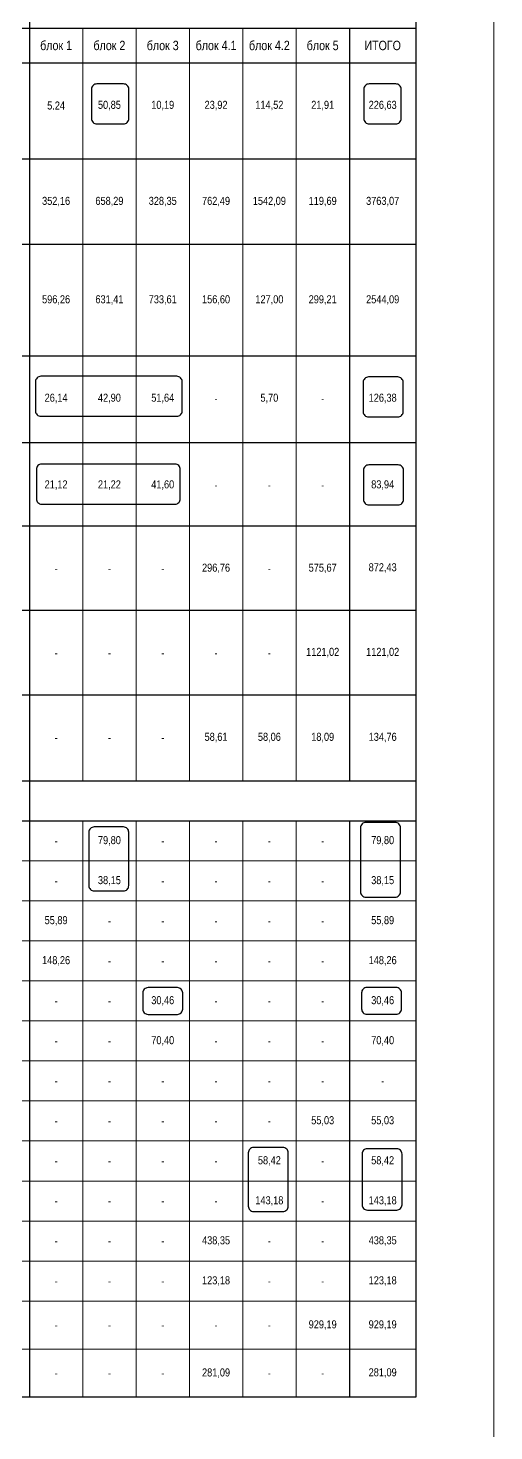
# Model space of a CAD drawing. Header units: millimetres. Extents: x -328335 to 1460319, y -208171 to 164069.
# Drawn here: x -165754 to -148277, y -164116 to -111532 of the extents above; entities that cross this region are included whole.
import ezdxf

# ---------------------------------------------------------------- set-up
doc = ezdxf.new("R2010")
doc.units = ezdxf.units.MM
doc.header["$LTSCALE"] = 0.5
for name, color, linetype, lineweight in [('АИ_Таблица', 7, 'Continuous', 13), ('АИ_Текст', 7, 'Continuous', 13), ('АР_Узлы_сечения', 10, 'Continuous', 25)]:
    doc.layers.add(name, color=color, linetype=linetype, lineweight=lineweight)
doc.layers.add('АР_Делит', color=120, linetype='Continuous', lineweight=0, plot=False)
doc.styles.add('style1', font='ARIALN.TTF')

# ---------------------------------------------------------------- blocks, each defined once
blk = doc.blocks.new('*U434')
at = {"color": 0, "lineweight": -2}
blk.add_lwpolyline([(-2500, -750), (2500, -750, 0.414214), (2700, -550), (2700, 550, 0.414214), (2500, 750), (-2500, 750, 0.414214), (-2700, 550), (-2700, -550, 0.414214)], format="xyb", close=True, dxfattribs=at)
blk = doc.blocks.new('*U433')
at = {"color": 0, "lineweight": -2}
blk.add_lwpolyline([(-2550, -750), (2550, -750, 0.414214), (2750, -550), (2750, 550, 0.414214), (2550, 750), (-2550, 750, 0.414214), (-2750, 550), (-2750, -550, 0.414214)], format="xyb", close=True, dxfattribs=at)
blk = doc.blocks.new('*U68')
at = {"color": 0, "lineweight": -2}
blk.add_lwpolyline([(-550, -750), (550, -750, 0.414214), (750, -550), (750, 550, 0.414214), (550, 750), (-550, 750, 0.414214), (-750, 550), (-750, -550, 0.414214)], format="xyb", close=True, dxfattribs=at)
blk = doc.blocks.new('*U436')
at = {"color": 0, "lineweight": -2}
blk.add_lwpolyline([(-550, -1400), (550, -1400, 0.414214), (750, -1200), (750, 1200, 0.414214), (550, 1400), (-550, 1400, 0.414214), (-750, 1200), (-750, -1200, 0.414214)], format="xyb", close=True, dxfattribs=at)
blk = doc.blocks.new('*U435')
at = {"color": 0, "lineweight": -2}
blk.add_lwpolyline([(-550, -1200), (550, -1200, 0.414214), (750, -1000), (750, 1000, 0.414214), (550, 1200), (-550, 1200, 0.414214), (-750, 1000), (-750, -1000, 0.414214)], format="xyb", close=True, dxfattribs=at)
blk = doc.blocks.new('*U437')
at = {"color": 0, "lineweight": -2}
blk.add_lwpolyline([(-550, -500), (550, -500, 0.414214), (750, -300), (750, 300, 0.414214), (550, 500), (-550, 500, 0.414214), (-750, 300), (-750, -300, 0.414214)], format="xyb", close=True, dxfattribs=at)
blk = doc.blocks.new('*U439')
at = {"color": 0, "lineweight": -2}
blk.add_lwpolyline([(-550, -1200), (550, -1200, 0.414214), (750, -1000), (750, 1000, 0.414214), (550, 1200), (-550, 1200, 0.414214), (-750, 1000), (-750, -1000, 0.414214)], format="xyb", close=True, dxfattribs=at)
blk = doc.blocks.new('*U438')
at = {"color": 0, "lineweight": -2}
blk.add_lwpolyline([(-550, -1150), (550, -1150, 0.414214), (750, -950), (750, 950, 0.414214), (550, 1150), (-550, 1150, 0.414214), (-750, 950), (-750, -950, 0.414214)], format="xyb", close=True, dxfattribs=at)
blk = doc.blocks.new('*U440')
at = {"color": 0, "lineweight": -2}
blk.add_lwpolyline([(-500, -750), (500, -750, 0.414214), (700, -550), (700, 550, 0.414214), (500, 750), (-500, 750, 0.414214), (-700, 550), (-700, -550, 0.414214)], format="xyb", close=True, dxfattribs=at)

msp = doc.modelspace()

# ---------------------------------------------------------------- linework, layer by layer
at = {"layer": 'АИ_Таблица', "lineweight": 30}
for p, q in [((-165701.482, -110237.155), (-165701.482, -139747.928)), ((-192701.482, -111537.155), (-151201.482, -111537.155)), ((-153701.482, -111537.155), (-153701.482, -139747.928)), ((-192701.482, -112837.155), (-151201.482, -112837.155)), ((-192701.482, -116437.155), (-151201.482, -116437.155)), ((-192701.482, -119637.155), (-151201.482, -119637.155)), ((-192701.482, -119637.155), (-151201.482, -119637.155)), ((-192701.482, -123815.539), (-151201.482, -123815.539)), ((-192701.482, -127064.182), (-151201.482, -127064.182)), ((-192701.482, -130185.797), (-151201.482, -130185.797)), ((-192701.482, -133356.055), (-151201.482, -133356.055)), ((-192701.482, -136526.313), (-151201.482, -136526.313)), ((-192701.482, -139747.928), (-151201.482, -139747.928)), ((-165701.482, -139747.928), (-165701.482, -162847.928)), ((-192701.482, -141247.928), (-151201.482, -141247.928)), ((-153701.482, -141247.928), (-153701.482, -162847.928))]:
    msp.add_line(p, q, dxfattribs=at)
at = {"layer": 'АИ_Таблица'}
for p, q in [((-163701.482, -111537.155), (-163701.482, -139747.928)), ((-161701.482, -111537.155), (-161701.482, -139747.928)), ((-159701.482, -111537.155), (-159701.482, -139747.928)), ((-157701.482, -111537.155), (-157701.482, -139747.928)), ((-155701.482, -111537.155), (-155701.482, -139747.928)), ((-151201.482, -111537.155), (-151201.482, -117537.155)), ((-163701.482, -141247.928), (-163701.482, -162847.928)), ((-161701.482, -141247.928), (-161701.482, -162847.928)), ((-159701.482, -141247.928), (-159701.482, -162847.928)), ((-157701.482, -141247.928), (-157701.482, -162847.928)), ((-155701.482, -141247.928), (-155701.482, -162847.928)), ((-192701.482, -142747.928), (-151201.482, -142747.928)), ((-192701.482, -144247.928), (-151201.482, -144247.928)), ((-192701.482, -145747.928), (-151201.482, -145747.928)), ((-192701.482, -147247.928), (-151201.482, -147247.928)), ((-192701.482, -148747.928), (-151201.482, -148747.928)), ((-192701.482, -150247.928), (-151201.482, -150247.928)), ((-192701.482, -151747.928), (-151201.482, -151747.928)), ((-192701.482, -153247.928), (-151201.482, -153247.928)), ((-192701.482, -154747.928), (-151201.482, -154747.928)), ((-192701.482, -156247.928), (-151201.482, -156247.928)), ((-192701.482, -157747.928), (-151201.482, -157747.928)), ((-192701.482, -159247.928), (-151201.482, -159247.928)), ((-192701.482, -161047.928), (-151201.482, -161047.928)), ((-192701.482, -161047.928), (-151201.482, -161047.928)), ((-192701.482, -162847.928), (-151201.482, -162847.928))]:
    msp.add_line(p, q, dxfattribs=at)
at = {"layer": 'АИ_Таблица', "lineweight": 30}
msp.add_lwpolyline([(-192701.482, -110237.155), (-151201.482, -110237.155), (-151201.482, -162847.928), (-192701.482, -162847.928)], close=True, dxfattribs=at)
at = {"layer": 'АР_Делит'}
msp.add_lwpolyline([(-148276.792, -205994.742), (-148276.792, -106311.28)], dxfattribs=at)

# ---------------------------------------------------------------- block references
at = {"layer": 'АР_Узлы_сечения', "lineweight": 30}
for name, p in [('*U440', (-162673.658, -114375.344)), ('*U440', (-152459.136, -114375.344)), ('*U433', (-162723.658, -125335.71)), ('*U68', (-152434.108, -125360.516)), ('*U434', (-162742.355, -128625.945)), ('*U68', (-152418.443, -128657.268)), ('*U436', (-152534.395, -142706.507)), ('*U435', (-162725.632, -142676.652)), ('*U437', (-160702.462, -148000.555)), ('*U437', (-152493.036, -147996.685)), ('*U439', (-156742.786, -154692.516)), ('*U438', (-152475.666, -154686.034))]:
    msp.add_blockref(name, p, dxfattribs=at)

# ---------------------------------------------------------------- texts
at = {"layer": 'АИ_Текст', "color": 0, "char_height": 350, "attachment_point": 5, "style": 'style1'}
for s, insert, width in [('блок 1', (-164701.482, -112187.155), 2000), ('блок 2', (-162701.482, -112187.155), 2000), ('блок 3', (-160701.482, -112187.155), 2000), ('блок 4.1', (-158701.482, -112187.155), 2000), ('блок 4.2', (-156701.482, -112187.155), 2000), ('блок 5', (-154701.482, -112187.155), 2000), ('ИТОГО', (-152451.482, -112187.155), 2500)]:
    msp.add_mtext(s, dxfattribs=dict(at, insert=insert, width=width))
at = {"layer": 'АИ_Текст', "color": 5, "char_height": 300, "attachment_point": 5, "style": 'style1'}
for s, insert, width in [('5.24', (-164701.482, -114437.155), 2000), ('50,85', (-162701.482, -114437.155), 2000), ('10,19', (-160701.482, -114437.155), 2000), ('23,92', (-158701.482, -114437.155), 2000), ('114,52', (-156701.482, -114437.155), 2000), ('21,91', (-154701.482, -114437.155), 2000), ('226,63', (-152451.482, -114437.155), 2500), ('352,16', (-164701.482, -118037.155), 2000), ('658,29', (-162701.482, -118037.155), 2000), ('328,35', (-160701.482, -118037.155), 2000), ('762,49', (-158701.482, -118037.155), 2000), ('1542,09', (-156701.482, -118037.155), 2000), ('119,69', (-154701.482, -118037.155), 2000), ('3763,07', (-152451.482, -118037.155), 2500), ('596,26', (-164701.482, -121726.347), 2000), ('631,41', (-162701.482, -121726.347), 2000), ('733,61', (-160701.482, -121726.347), 2000), ('156,60', (-158701.482, -121726.347), 2000), ('127,00', (-156701.482, -121726.347), 2000), ('299,21', (-154701.482, -121726.347), 2000), ('2544,09', (-152451.482, -121726.347), 2500), ('26,14', (-164701.482, -125415.539), 2000), ('42,90', (-162701.482, -125415.539), 2000), ('51,64', (-160701.482, -125415.539), 2000), ('5,70', (-156701.482, -125415.539), 2000), ('126,38', (-152451.482, -125415.539), 2500), ('21,12', (-164701.482, -128664.182), 2000), ('21,22', (-162701.482, -128664.182), 2000), ('41,60', (-160701.482, -128664.182), 2000), ('-', (-156701.482, -128664.182), 2000), ('83,94', (-152451.482, -128664.182), 2500), ('296,76', (-158701.482, -131785.797), 2000), ('575,67', (-154701.482, -131785.797), 2000), ('872,43', (-152451.482, -131770.926), 2500), ('1121,02', (-154701.482, -134941.184), 2000), ('1121,02', (-152451.482, -134941.184), 2500), ('58,61', (-158701.482, -138126.313), 2000), ('58,06', (-156701.482, -138126.313), 2000), ('18,09', (-154701.482, -138126.313), 2000), ('134,76', (-152451.482, -138126.313), 2500)]:
    msp.add_mtext(s, dxfattribs=dict(at, insert=insert, width=width))
at = {"layer": 'АИ_Текст', "char_height": 300, "attachment_point": 5, "style": 'style1'}
for s, insert, width in [('-', (-158701.482, -125415.539), 2000), ('-', (-154701.482, -125415.539), 2000), ('-', (-158701.482, -128664.182), 2000), ('-', (-154701.482, -128664.182), 2000), ('-', (-164701.482, -131785.797), 2000), ('-', (-162701.482, -131785.797), 2000), ('-', (-160701.482, -131785.797), 2000), ('-', (-156701.482, -131785.797), 2000), ('-', (-164701.482, -134956.055), 2000), ('-', (-162701.482, -134956.055), 2000), ('-', (-160701.482, -134956.055), 2000), ('-', (-158701.482, -134956.055), 2000), ('-', (-156701.482, -134956.055), 2000), ('-', (-164701.482, -138126.313), 2000), ('-', (-162701.482, -138126.313), 2000), ('-', (-160701.482, -138126.313), 2000), ('79,80', (-162701.482, -141997.928), 2000), ('79,80', (-152451.482, -141997.928), 2500), ('-', (-164701.482, -141997.928), 2000), ('-', (-160701.482, -141997.928), 2000), ('-', (-158701.482, -141997.928), 2000), ('-', (-156701.482, -141997.928), 2000), ('-', (-154701.482, -141997.928), 2000), ('-', (-164701.482, -143497.928), 2000), ('38,15', (-162701.482, -143497.928), 2000), ('-', (-160701.482, -143497.928), 2000), ('-', (-158701.482, -143497.928), 2000), ('-', (-156701.482, -143497.928), 2000), ('-', (-154701.482, -143497.928), 2000), ('38,15', (-152451.482, -143497.928), 2500), ('55,89', (-164701.482, -144997.928), 2000), ('-', (-162701.482, -144997.928), 2000), ('-', (-160701.482, -144997.928), 2000), ('-', (-158701.482, -144997.928), 2000), ('-', (-156701.482, -144997.928), 2000), ('-', (-154701.482, -144997.928), 2000), ('55,89', (-152451.482, -144997.928), 2500), ('148,26', (-164701.482, -146497.928), 2000), ('-', (-162701.482, -146497.928), 2000), ('-', (-160701.482, -146497.928), 2000), ('-', (-158701.482, -146497.928), 2000), ('-', (-156701.482, -146497.928), 2000), ('-', (-154701.482, -146497.928), 2000), ('148,26', (-152451.482, -146497.928), 2500), ('-', (-164701.482, -147997.928), 2000), ('-', (-162701.482, -147997.928), 2000), ('30,46', (-160701.482, -147997.928), 2000), ('-', (-158701.482, -147997.928), 2000), ('-', (-156701.482, -147997.928), 2000), ('-', (-154701.482, -147997.928), 2000), ('30,46', (-152451.482, -147997.928), 2500), ('70,40', (-160701.482, -149497.928), 2000), ('70,40', (-152451.482, -149497.928), 2500), ('-', (-164701.482, -149497.928), 2000), ('-', (-162701.482, -149497.928), 2000), ('-', (-158701.482, -149497.928), 2000), ('-', (-156701.482, -149497.928), 2000), ('-', (-154701.482, -149497.928), 2000), ('-', (-164701.482, -150997.928), 2000), ('-', (-162701.482, -150997.928), 2000), ('-', (-160701.482, -150997.928), 2000), ('-', (-158701.482, -150997.928), 2000), ('-', (-156701.482, -150997.928), 2000), ('-', (-154701.482, -150997.928), 2000), ('-', (-152451.482, -150997.928), 2500), ('55,03', (-154701.482, -152497.928), 2000), ('55,03', (-152451.482, -152497.928), 2500), ('-', (-164701.482, -152497.928), 2000), ('-', (-162701.482, -152497.928), 2000), ('-', (-160701.482, -152497.928), 2000), ('-', (-158701.482, -152497.928), 2000), ('-', (-156701.482, -152497.928), 2000), ('-', (-164701.482, -153997.928), 2000), ('-', (-162701.482, -153997.928), 2000), ('-', (-160701.482, -153997.928), 2000), ('-', (-158701.482, -153997.928), 2000), ('58,42', (-156701.482, -153997.928), 2000), ('-', (-154701.482, -153997.928), 2000), ('58,42', (-152451.482, -153997.928), 2500), ('-', (-164701.482, -155497.928), 2000), ('-', (-162701.482, -155497.928), 2000), ('-', (-160701.482, -155497.928), 2000), ('-', (-158701.482, -155497.928), 2000), ('143,18', (-156701.482, -155497.928), 2000), ('-', (-154701.482, -155497.928), 2000), ('143,18', (-152451.482, -155497.928), 2500), ('-', (-164701.482, -156997.928), 2000), ('-', (-162701.482, -156997.928), 2000), ('-', (-160701.482, -156997.928), 2000), ('438,35', (-158701.482, -156997.928), 2000), ('-', (-156701.482, -156997.928), 2000), ('-', (-154701.482, -156997.928), 2000), ('438,35', (-152451.482, -156997.928), 2500), ('-', (-164701.482, -158497.928), 2000), ('-', (-162701.482, -158497.928), 2000), ('-', (-160701.482, -158497.928), 2000), ('123,18', (-158701.482, -158497.928), 2000), ('-', (-156701.482, -158497.928), 2000), ('-', (-154701.482, -158497.928), 2000), ('123,18', (-152451.482, -158497.928), 2500), ('-', (-164701.482, -160147.928), 2000), ('-', (-162701.482, -160147.928), 2000), ('-', (-160701.482, -160147.928), 2000), ('-', (-158701.482, -160147.928), 2000), ('-', (-156701.482, -160147.928), 2000), ('929,19', (-154701.482, -160147.928), 2000), ('929,19', (-152451.482, -160147.928), 2500), ('281,09', (-158701.482, -161950.622), 2000), ('281,09', (-152451.482, -161945.235), 2500), ('-', (-164701.482, -161947.928), 2000), ('-', (-162701.482, -161947.928), 2000), ('-', (-160701.482, -161947.928), 2000), ('-', (-156701.482, -161947.928), 2000), ('-', (-154701.482, -161947.928), 2000)]:
    msp.add_mtext(s, dxfattribs=dict(at, insert=insert, width=width))

doc.saveas('drawing.dxf')
